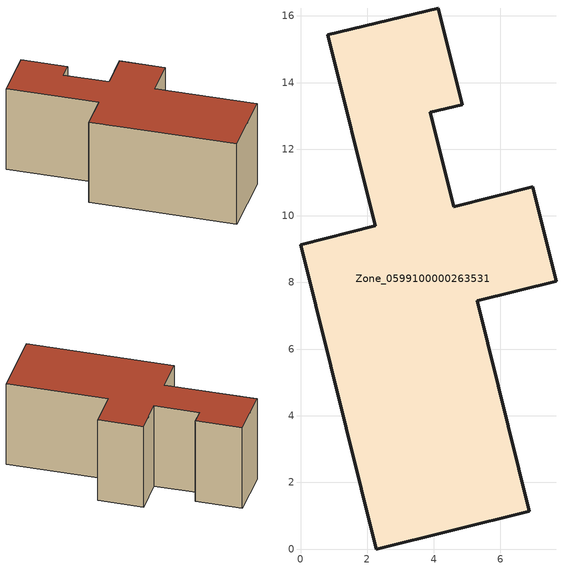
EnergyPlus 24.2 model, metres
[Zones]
Zone_0599100000263531
 floor ground (C_G): 2.24,9.7 0.82,15.43 4.14,16.24 4.86,13.34 3.9,13.11 4.6,10.28 6.97,10.88 7.68,8.04 5.3,7.45 6.86,1.14 2.27,0 0,9.14 z0
 wall outside (C_F): 2.27,0 6.86,1.14 5.3,7.45 7.68,8.04 6.97,10.88 4.6,10.28 3.9,13.11 4.86,13.34 4.14,16.24 0.82,15.43 2.24,9.7 0,9.14 2.27,0 z0:5.88
 roof outside (C_R): 0.82,15.43 2.24,9.7 0,9.14 2.27,0 6.86,1.14 5.3,7.45 7.68,8.04 6.97,10.88 4.6,10.28 3.9,13.11 4.86,13.34 4.14,16.24 z5.88
[BUILDING]
Pand.0599100000263531: North Axis=0; Terrain=City; Loads Convergence Tolerance Value=0.04; Temperature Convergence Tolerance Value=0.4; Solar Distribution=FullExterior; Maximum Number of Warmup Days=25; Minimum Number of Warmup Days=1
[Site:Location]
Rotterdam.The.Hague.AP_ZH_NLD Design_Conditions: Latitude=51.96; Longitude=4.45; Time Zone=1; Elevation=-4.5
[SITE:GROUNDTEMPERATURE:BUILDINGSURFACE]
18, 18, 18, 18, 18, 18, 18, 18, 18, 18, 18, 18
[MATERIAL] Thermal Absorptance=0.9; Solar Absorptance=0.7; Visible Absorptance=0.7
Name | Roughness | Thickness | Conductivity | Density | Specific Heat
G.TI.1965-1974 | MediumSmooth | 0.15 | 0.882353 | 540 | 1210
F.TI.1965-1974 | Rough | 0.3 | 0.697674 | 1920 | 840
R.TI.1965-1974 | MediumRough | 0.2 | 0.232558 | 1500 | 1000
[CONSTRUCTION]
C_G: G.TI.1965-1974
C_F: F.TI.1965-1974
C_R: R.TI.1965-1974
[ZONE]
Zone_0599100000263531: Type=1; Multiplier=1; Ceiling Height=Autocalculate; Volume=Autocalculate; Floor Area=autocalculate; Part of Total Floor Area=Yes
[ZONEINFILTRATION:DESIGNFLOWRATE]
Infil_Zone_0599100000263531: Zone or ZoneList or Space or SpaceList=Zone_0599100000263531; Schedule=AlwaysOn; Design Flow Rate Calculation Method=Flow/Area; Flow Rate per Floor Area=0.003; Constant Term Coefficient=1; Temperature Term Coefficient=0; Velocity Term Coefficient=0; Velocity Squared Term Coefficient=0
[HVACTEMPLATE:ZONE:IDEALLOADSAIRSYSTEM]
Zone_0599100000263531: Maximum Heating Supply Air Temperature=50; Minimum Cooling Supply Air Temperature=13; Maximum Heating Supply Air Humidity Ratio=0.0156; Minimum Cooling Supply Air Humidity Ratio=0.0077; Heating Limit=NoLimit; Cooling Limit=NoLimit; Dehumidification Control Type=ConstantSensibleHeatRatio; Cooling Sensible Heat Ratio=0.7; Dehumidification Setpoint=60; Humidification Control Type=None; Humidification Setpoint=30; Outdoor Air Method=None; Outdoor Air Flow Rate per Person=0.00944; Outdoor Air Flow Rate per Zone Floor Area=0; Outdoor Air Flow Rate per Zone=0; Demand Controlled Ventilation Type=None; Outdoor Air Economizer Type=NoEconomizer; Heat Recovery Type=None; Sensible Heat Recovery Effectiveness=0.7; Latent Heat Recovery Effectiveness=0.65
[ZONECONTROL:THERMOSTAT]
ThermostatControl_Zone_0599100000263531: Zone or ZoneList=Zone_0599100000263531; Control Type Schedule=DualSetpointControlType; Control 1=Thermostat_Zone_0599100000263531; Temperature Difference Between Cutout And Setpoint=0
[THERMOSTATSETPOINT:DUALSETPOINT]
Thermostat_Zone_0599100000263531: Heating Setpoint Temperature Schedule=HeatingSetpoint_Zone_0599100000263531; Cooling Setpoint Temperature Schedule=CoolingSetpoint_Zone_0599100000263531
[SCHEDULE:COMPACT]
HeatingSetpoint_Zone_0599100000263531: Through: 12/31, For: AllDays, Until: 24:00, 21
CoolingSetpoint_Zone_0599100000263531: Through: 12/31, For: AllDays, Until: 24:00, 24
DualSetpointControlType: Through: 12/31, For: AllDays, Until: 24:00, 4
AlwaysOn: Through: 12/31, For: AllDays, Until: 24:00, 1
